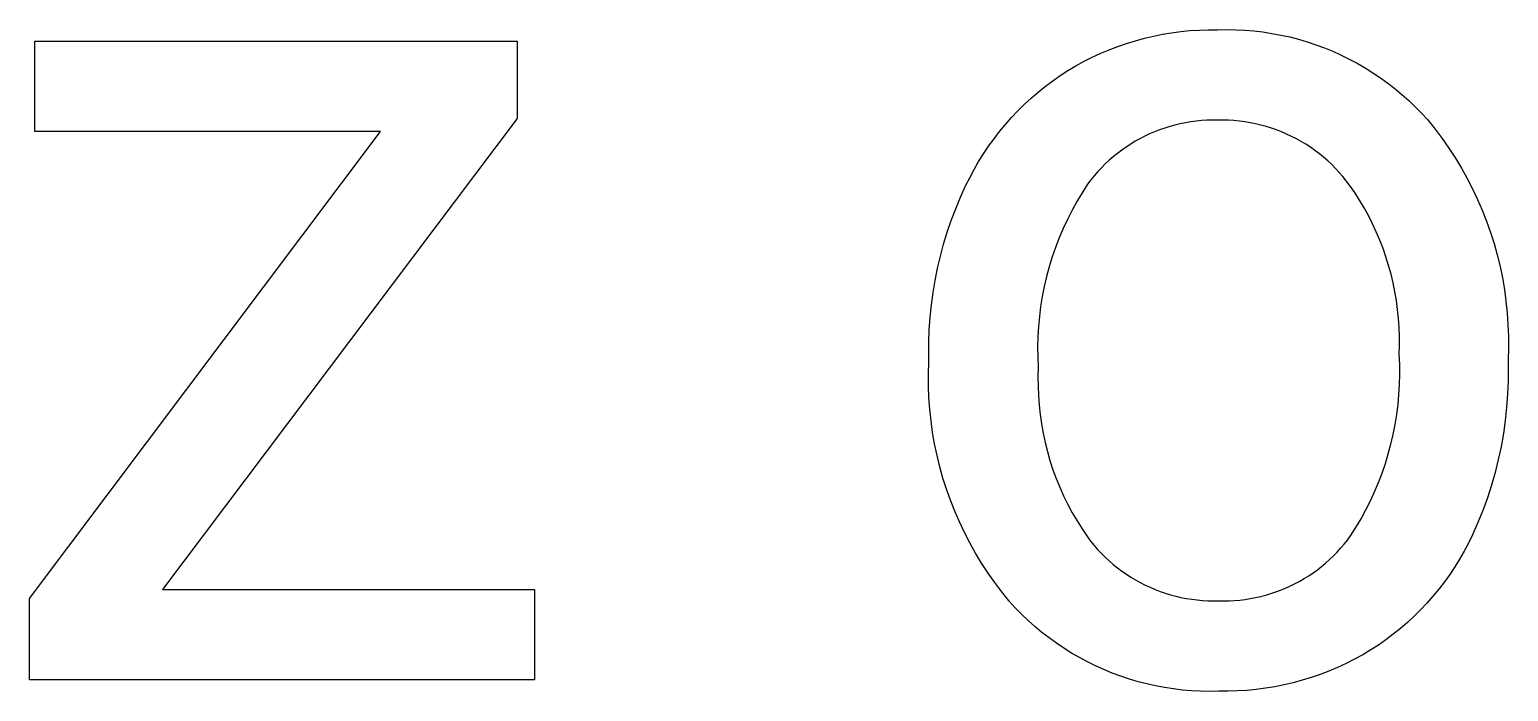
# Model space of a CAD drawing. Header units: millimetres. Extents: x 1434 to 4837, y 1889 to 4267.
# Drawn here: x 3973.1 to 4025.1, y 2036 to 2059.3 of the extents above; entities that cross this region are included whole.
import ezdxf

# ---------------------------------------------------------------- set-up
doc = ezdxf.new("R2010")
doc.units = ezdxf.units.MM
doc.header["$MEASUREMENT"] = 0
doc.layers.add('Domyślny', color=7, linetype='Continuous', true_color=0x000000)

msp = doc.modelspace()

# ---------------------------------------------------------------- linework, layer by layer
at = {"layer": 'Domyślny'}
for p, q in [((4012.931, 2059.117), (4013.252, 2059.171)), ((4013.252, 2059.171), (4013.574, 2059.214)), ((4013.574, 2059.214), (4013.898, 2059.246)), ((4013.898, 2059.246), (4014.223, 2059.267)), ((4014.223, 2059.267), (4014.548, 2059.278)), ((4014.548, 2059.278), (4014.873, 2059.278)), ((4014.873, 2059.278), (4015.192, 2059.284)), ((4015.192, 2059.284), (4015.512, 2059.279)), ((4015.512, 2059.279), (4015.831, 2059.263)), ((4015.831, 2059.263), (4016.15, 2059.237)), ((4016.15, 2059.237), (4016.468, 2059.199)), ((4016.468, 2059.199), (4016.784, 2059.151)), ((4016.784, 2059.151), (4017.098, 2059.092)), ((3973.266, 2055.698), (3973.266, 2058.88)), ((3973.266, 2058.88), (3990.227, 2058.88)), ((3990.227, 2058.88), (3990.227, 2056.155)), ((4011.06, 2058.575), (4011.364, 2058.691)), ((4011.364, 2058.691), (4011.671, 2058.797)), ((4011.671, 2058.797), (4011.982, 2058.893)), ((4011.982, 2058.893), (4012.296, 2058.978)), ((4012.296, 2058.978), (4012.613, 2059.053)), ((4012.613, 2059.053), (4012.931, 2059.117)), ((4017.098, 2059.092), (4017.41, 2059.023)), ((4017.41, 2059.023), (4017.72, 2058.943)), ((4017.72, 2058.943), (4018.026, 2058.853)), ((4018.026, 2058.853), (4018.33, 2058.752)), ((4018.33, 2058.752), (4018.63, 2058.641)), ((4018.63, 2058.641), (4018.926, 2058.52)), ((4009.889, 2058.011), (4010.175, 2058.167)), ((4010.175, 2058.167), (4010.465, 2058.313)), ((4010.465, 2058.313), (4010.761, 2058.449)), ((4010.761, 2058.449), (4011.06, 2058.575)), ((4018.926, 2058.52), (4019.217, 2058.389)), ((4019.217, 2058.389), (4019.504, 2058.248)), ((4019.504, 2058.248), (4019.786, 2058.097)), ((4009.073, 2057.484), (4009.338, 2057.67)), ((4009.338, 2057.67), (4009.609, 2057.847)), ((4009.609, 2057.847), (4009.889, 2058.011)), ((4019.786, 2058.097), (4020.063, 2057.938)), ((4020.063, 2057.938), (4020.334, 2057.768)), ((4020.334, 2057.768), (4020.6, 2057.59)), ((4020.6, 2057.59), (4020.859, 2057.403)), ((4008.317, 2056.875), (4008.562, 2057.086)), ((4008.562, 2057.086), (4008.814, 2057.289)), ((4008.814, 2057.289), (4009.073, 2057.484)), ((4020.859, 2057.403), (4021.111, 2057.207)), ((4021.111, 2057.207), (4021.357, 2057.002)), ((4007.849, 2056.428), (4008.079, 2056.655)), ((4008.079, 2056.655), (4008.317, 2056.875)), ((4021.357, 2057.002), (4021.596, 2056.79)), ((4021.596, 2056.79), (4021.827, 2056.569)), ((4021.827, 2056.569), (4022.051, 2056.341)), ((3990.227, 2056.155), (3977.753, 2039.588)), ((4007.412, 2055.95), (4007.626, 2056.193)), ((4007.626, 2056.193), (4007.849, 2056.428)), ((4013.93, 2056.037), (4013.743, 2056.006)), ((4014.117, 2056.062), (4013.93, 2056.037)), ((4014.306, 2056.08), (4014.117, 2056.062)), ((4014.494, 2056.092), (4014.306, 2056.08)), ((4014.684, 2056.097), (4014.494, 2056.092)), ((4014.873, 2056.096), (4014.684, 2056.097)), ((4015.065, 2056.097), (4014.873, 2056.096)), ((4015.257, 2056.093), (4015.065, 2056.097)), ((4015.449, 2056.081), (4015.257, 2056.093)), ((4015.64, 2056.063), (4015.449, 2056.081)), ((4015.831, 2056.039), (4015.64, 2056.063)), ((4016.021, 2056.008), (4015.831, 2056.039)), ((4022.051, 2056.341), (4022.267, 2056.105)), ((4022.267, 2056.105), (4022.527, 2055.783)), ((3973.079, 2039.271), (3985.429, 2055.698)), ((3985.429, 2055.698), (3973.266, 2055.698)), ((4007.008, 2055.445), (4007.205, 2055.701)), ((4007.205, 2055.701), (4007.412, 2055.95)), ((4012.311, 2055.532), (4012.143, 2055.446)), ((4012.482, 2055.613), (4012.311, 2055.532)), ((4012.656, 2055.687), (4012.482, 2055.613)), ((4012.832, 2055.756), (4012.656, 2055.687)), ((4013.011, 2055.819), (4012.832, 2055.756)), ((4013.191, 2055.875), (4013.011, 2055.819)), ((4013.374, 2055.925), (4013.191, 2055.875)), ((4013.558, 2055.969), (4013.374, 2055.925)), ((4013.743, 2056.006), (4013.558, 2055.969)), ((4016.209, 2055.97), (4016.021, 2056.008)), ((4016.396, 2055.926), (4016.209, 2055.97)), ((4016.582, 2055.875), (4016.396, 2055.926)), ((4016.765, 2055.818), (4016.582, 2055.875)), ((4016.947, 2055.755), (4016.765, 2055.818)), ((4017.126, 2055.685), (4016.947, 2055.755)), ((4017.302, 2055.61), (4017.126, 2055.685)), ((4017.476, 2055.528), (4017.302, 2055.61)), ((4017.647, 2055.44), (4017.476, 2055.528)), ((4022.527, 2055.783), (4022.776, 2055.452)), ((4006.638, 2054.913), (4006.818, 2055.182)), ((4006.818, 2055.182), (4007.008, 2055.445)), ((4011.502, 2055.044), (4011.351, 2054.93)), ((4011.657, 2055.152), (4011.502, 2055.044)), ((4011.815, 2055.256), (4011.657, 2055.152)), ((4011.977, 2055.353), (4011.815, 2055.256)), ((4012.143, 2055.446), (4011.977, 2055.353)), ((4017.815, 2055.347), (4017.647, 2055.44)), ((4017.98, 2055.248), (4017.815, 2055.347)), ((4018.141, 2055.143), (4017.98, 2055.248)), ((4018.298, 2055.032), (4018.141, 2055.143)), ((4018.452, 2054.916), (4018.298, 2055.032)), ((4022.776, 2055.452), (4023.013, 2055.112)), ((4023.013, 2055.112), (4023.239, 2054.765)), ((4006.305, 2054.358), (4006.467, 2054.638)), ((4006.467, 2054.638), (4006.638, 2054.913)), ((4010.923, 2054.557), (4010.789, 2054.424)), ((4011.061, 2054.686), (4010.923, 2054.557)), ((4011.204, 2054.81), (4011.061, 2054.686)), ((4011.351, 2054.93), (4011.204, 2054.81)), ((4018.601, 2054.795), (4018.452, 2054.916)), ((4018.746, 2054.669), (4018.601, 2054.795)), ((4018.886, 2054.538), (4018.746, 2054.669)), ((4019.022, 2054.402), (4018.886, 2054.538)), ((4023.239, 2054.765), (4023.453, 2054.411)), ((4006.01, 2053.782), (4006.153, 2054.072)), ((4006.153, 2054.072), (4006.305, 2054.358)), ((4010.416, 2053.996), (4010.302, 2053.846)), ((4010.535, 2054.143), (4010.416, 2053.996)), ((4010.66, 2054.286), (4010.535, 2054.143)), ((4010.789, 2054.424), (4010.66, 2054.286)), ((4019.154, 2054.262), (4019.022, 2054.402)), ((4019.28, 2054.117), (4019.154, 2054.262)), ((4019.401, 2053.968), (4019.28, 2054.117)), ((4019.517, 2053.815), (4019.401, 2053.968)), ((4023.453, 2054.411), (4023.655, 2054.049)), ((4023.655, 2054.049), (4023.844, 2053.681)), ((4005.828, 2053.384), (4006.01, 2053.782)), ((4010.107, 2053.546), (4009.924, 2053.239)), ((4010.302, 2053.846), (4010.107, 2053.546)), ((4019.696, 2053.554), (4019.517, 2053.815)), ((4019.866, 2053.287), (4019.696, 2053.554)), ((4023.844, 2053.681), (4024.021, 2053.307)), ((4005.504, 2052.572), (4005.66, 2052.981)), ((4005.66, 2052.981), (4005.828, 2053.384)), ((4009.751, 2052.926), (4009.589, 2052.608)), ((4009.924, 2053.239), (4009.751, 2052.926)), ((4020.027, 2053.016), (4019.866, 2053.287)), ((4020.178, 2052.738), (4020.027, 2053.016)), ((4024.021, 2053.307), (4024.185, 2052.927)), ((4024.185, 2052.927), (4024.336, 2052.541)), ((4005.363, 2052.158), (4005.504, 2052.572)), ((4009.589, 2052.608), (4009.438, 2052.284)), ((4020.321, 2052.456), (4020.178, 2052.738)), ((4020.454, 2052.17), (4020.321, 2052.456)), ((4024.336, 2052.541), (4024.474, 2052.151)), ((4005.235, 2051.739), (4005.363, 2052.158)), ((4009.298, 2051.955), (4009.17, 2051.621)), ((4009.438, 2052.284), (4009.298, 2051.955)), ((4020.578, 2051.879), (4020.454, 2052.17)), ((4020.692, 2051.584), (4020.578, 2051.879)), ((4024.474, 2052.151), (4024.599, 2051.756)), ((4005.12, 2051.317), (4005.235, 2051.739)), ((4009.17, 2051.621), (4009.053, 2051.284)), ((4020.796, 2051.286), (4020.692, 2051.584)), ((4024.599, 2051.756), (4024.71, 2051.357)), ((4024.71, 2051.357), (4024.808, 2050.955)), ((4004.934, 2050.463), (4005.02, 2050.891)), ((4005.02, 2050.891), (4005.12, 2051.317)), ((4008.948, 2050.942), (4008.855, 2050.597)), ((4009.053, 2051.284), (4008.948, 2050.942)), ((4020.89, 2050.984), (4020.796, 2051.286)), ((4020.974, 2050.679), (4020.89, 2050.984)), ((4024.808, 2050.955), (4024.892, 2050.549)), ((4004.862, 2050.031), (4004.934, 2050.463)), ((4008.855, 2050.597), (4008.774, 2050.249)), ((4021.047, 2050.372), (4020.974, 2050.679)), ((4021.111, 2050.062), (4021.047, 2050.372)), ((4024.892, 2050.549), (4024.962, 2050.141)), ((4004.805, 2049.598), (4004.862, 2050.031)), ((4008.705, 2049.898), (4008.648, 2049.546)), ((4008.774, 2050.249), (4008.705, 2049.898)), ((4021.164, 2049.751), (4021.111, 2050.062)), ((4024.962, 2050.141), (4025.018, 2049.731)), ((4004.761, 2049.162), (4004.805, 2049.598)), ((4008.648, 2049.546), (4008.604, 2049.191)), ((4021.207, 2049.438), (4021.164, 2049.751)), ((4021.24, 2049.123), (4021.207, 2049.438)), ((4025.018, 2049.731), (4025.061, 2049.319)), ((4025.061, 2049.319), (4025.089, 2048.906)), ((4004.732, 2048.726), (4004.761, 2049.162)), ((4008.571, 2048.835), (4008.551, 2048.478)), ((4008.604, 2049.191), (4008.571, 2048.835)), ((4021.262, 2048.808), (4021.24, 2049.123)), ((4021.273, 2048.492), (4021.262, 2048.808)), ((4025.089, 2048.906), (4025.104, 2048.493)), ((4004.717, 2047.851), (4004.718, 2048.289)), ((4004.718, 2048.289), (4004.732, 2048.726)), ((4008.551, 2048.478), (4008.543, 2048.121)), ((4021.274, 2048.176), (4021.273, 2048.492)), ((4025.104, 2048.493), (4025.104, 2048.079)), ((4004.717, 2047.581), (4004.717, 2047.851)), ((4008.543, 2048.121), (4008.548, 2047.764)), ((4008.548, 2047.764), (4008.564, 2047.407)), ((4021.265, 2047.861), (4021.274, 2048.176)), ((4021.28, 2047.507), (4021.265, 2047.861)), ((4025.104, 2048.079), (4025.09, 2047.665)), ((4004.704, 2047.169), (4004.717, 2047.581)), ((4008.564, 2047.407), (4008.554, 2047.074)), ((4021.284, 2047.152), (4021.28, 2047.507)), ((4025.09, 2047.665), (4025.09, 2047.394)), ((4025.09, 2047.394), (4025.09, 2046.928)), ((4004.705, 2046.757), (4004.704, 2047.169)), ((4004.72, 2046.345), (4004.705, 2046.757)), ((4008.554, 2047.074), (4008.555, 2046.741)), ((4008.555, 2046.741), (4008.567, 2046.408)), ((4021.254, 2046.444), (4021.275, 2046.798)), ((4021.275, 2046.798), (4021.284, 2047.152)), ((4025.09, 2046.928), (4025.073, 2046.462)), ((4004.749, 2045.933), (4004.72, 2046.345)), ((4008.567, 2046.408), (4008.591, 2046.076)), ((4021.221, 2046.092), (4021.254, 2046.444)), ((4025.073, 2046.462), (4025.041, 2045.996)), ((4004.792, 2045.523), (4004.749, 2045.933)), ((4008.591, 2046.076), (4008.627, 2045.745)), ((4008.627, 2045.745), (4008.674, 2045.416)), ((4021.12, 2045.39), (4021.176, 2045.74)), ((4021.176, 2045.74), (4021.221, 2046.092)), ((4025.041, 2045.996), (4024.992, 2045.533)), ((4004.849, 2045.115), (4004.792, 2045.523)), ((4004.919, 2044.709), (4004.849, 2045.115)), ((4008.674, 2045.416), (4008.733, 2045.088)), ((4021.051, 2045.043), (4021.12, 2045.39)), ((4024.992, 2045.533), (4024.927, 2045.071)), ((4005.003, 2044.305), (4004.919, 2044.709)), ((4008.733, 2045.088), (4008.803, 2044.762)), ((4008.803, 2044.762), (4008.884, 2044.44)), ((4020.879, 2044.356), (4020.971, 2044.698)), ((4020.971, 2044.698), (4021.051, 2045.043)), ((4024.845, 2044.611), (4024.748, 2044.155)), ((4024.927, 2045.071), (4024.845, 2044.611)), ((4005.101, 2043.905), (4005.003, 2044.305)), ((4008.884, 2044.44), (4008.976, 2044.12)), ((4008.976, 2044.12), (4009.08, 2043.803)), ((4020.775, 2044.017), (4020.879, 2044.356)), ((4024.748, 2044.155), (4024.636, 2043.703)), ((4005.212, 2043.508), (4005.101, 2043.905)), ((4009.08, 2043.803), (4009.195, 2043.491)), ((4020.534, 2043.351), (4020.661, 2043.682)), ((4020.661, 2043.682), (4020.775, 2044.017)), ((4024.636, 2043.703), (4024.507, 2043.254)), ((4005.337, 2043.115), (4005.212, 2043.508)), ((4005.475, 2042.726), (4005.337, 2043.115)), ((4009.195, 2043.491), (4009.32, 2043.182)), ((4009.32, 2043.182), (4009.456, 2042.878)), ((4020.248, 2042.702), (4020.397, 2043.024)), ((4020.397, 2043.024), (4020.534, 2043.351)), ((4024.507, 2043.254), (4024.363, 2042.811)), ((4005.626, 2042.343), (4005.475, 2042.726)), ((4009.456, 2042.878), (4009.603, 2042.58)), ((4009.603, 2042.58), (4009.76, 2042.286)), ((4020.089, 2042.386), (4020.248, 2042.702)), ((4024.363, 2042.811), (4024.204, 2042.372)), ((4005.79, 2041.964), (4005.626, 2042.343)), ((4009.76, 2042.286), (4009.927, 2041.998)), ((4009.927, 2041.998), (4010.104, 2041.716)), ((4019.739, 2041.77), (4019.919, 2042.075)), ((4019.919, 2042.075), (4020.089, 2042.386)), ((4024.204, 2042.372), (4024.029, 2041.94)), ((4005.967, 2041.592), (4005.79, 2041.964)), ((4006.156, 2041.226), (4005.967, 2041.592)), ((4010.104, 2041.716), (4010.291, 2041.44)), ((4019.437, 2041.323), (4019.548, 2041.471)), ((4019.548, 2041.471), (4019.739, 2041.77)), ((4023.84, 2041.513), (4023.699, 2041.223)), ((4024.029, 2041.94), (4023.84, 2041.513)), ((4006.357, 2040.866), (4006.156, 2041.226)), ((4010.291, 2041.44), (4010.406, 2041.288)), ((4010.406, 2041.288), (4010.527, 2041.141)), ((4010.527, 2041.141), (4010.653, 2040.997)), ((4010.653, 2040.997), (4010.784, 2040.858)), ((4019.075, 2040.901), (4019.201, 2041.037)), ((4019.201, 2041.037), (4019.321, 2041.178)), ((4019.321, 2041.178), (4019.437, 2041.323)), ((4023.548, 2040.938), (4023.388, 2040.658)), ((4023.699, 2041.223), (4023.548, 2040.938)), ((4006.571, 2040.513), (4006.357, 2040.866)), ((4006.796, 2040.168), (4006.571, 2040.513)), ((4010.784, 2040.858), (4010.92, 2040.724)), ((4010.92, 2040.724), (4011.06, 2040.594)), ((4011.06, 2040.594), (4011.205, 2040.469)), ((4011.205, 2040.469), (4011.353, 2040.35)), ((4018.53, 2040.399), (4018.672, 2040.517)), ((4018.672, 2040.517), (4018.811, 2040.641)), ((4018.811, 2040.641), (4018.945, 2040.768)), ((4018.945, 2040.768), (4019.075, 2040.901)), ((4023.388, 2040.658), (4023.219, 2040.384)), ((4007.033, 2039.831), (4006.796, 2040.168)), ((4011.353, 2040.35), (4011.506, 2040.235)), ((4011.506, 2040.235), (4011.663, 2040.126)), ((4011.663, 2040.126), (4011.823, 2040.022)), ((4011.823, 2040.022), (4011.987, 2039.924)), ((4011.987, 2039.924), (4012.154, 2039.832)), ((4017.761, 2039.882), (4017.922, 2039.975)), ((4017.922, 2039.975), (4018.079, 2040.073)), ((4018.079, 2040.073), (4018.233, 2040.177)), ((4018.233, 2040.177), (4018.383, 2040.285)), ((4018.383, 2040.285), (4018.53, 2040.399)), ((4023.04, 2040.115), (4022.852, 2039.853)), ((4023.219, 2040.384), (4023.04, 2040.115)), ((3977.753, 2039.588), (3990.845, 2039.588)), ((3990.845, 2039.588), (3990.845, 2036.406)), ((4007.281, 2039.502), (4007.033, 2039.831)), ((4007.541, 2039.181), (4007.281, 2039.502)), ((4012.154, 2039.832), (4012.325, 2039.746)), ((4012.325, 2039.746), (4012.498, 2039.665)), ((4012.498, 2039.665), (4012.673, 2039.59)), ((4012.673, 2039.59), (4012.852, 2039.522)), ((4012.852, 2039.522), (4013.032, 2039.46)), ((4013.032, 2039.46), (4013.215, 2039.404)), ((4013.215, 2039.404), (4013.399, 2039.354)), ((4016.384, 2039.343), (4016.564, 2039.39)), ((4016.564, 2039.39), (4016.741, 2039.443)), ((4016.741, 2039.443), (4016.917, 2039.501)), ((4016.917, 2039.501), (4017.091, 2039.566)), ((4017.091, 2039.566), (4017.263, 2039.636)), ((4017.263, 2039.636), (4017.432, 2039.713)), ((4017.432, 2039.713), (4017.598, 2039.795)), ((4017.598, 2039.795), (4017.761, 2039.882)), ((4022.655, 2039.597), (4022.45, 2039.349)), ((4022.852, 2039.853), (4022.655, 2039.597)), ((3973.079, 2036.406), (3973.079, 2039.271)), ((4007.756, 2038.946), (4007.541, 2039.181)), ((4007.979, 2038.718), (4007.756, 2038.946)), ((4013.399, 2039.354), (4013.585, 2039.311)), ((4013.585, 2039.311), (4013.773, 2039.274)), ((4013.773, 2039.274), (4013.961, 2039.244)), ((4013.961, 2039.244), (4014.151, 2039.22)), ((4014.151, 2039.22), (4014.341, 2039.203)), ((4014.341, 2039.203), (4014.531, 2039.192)), ((4014.531, 2039.192), (4014.722, 2039.188)), ((4014.722, 2039.188), (4014.913, 2039.19)), ((4014.913, 2039.19), (4015.099, 2039.188)), ((4015.099, 2039.188), (4015.284, 2039.191)), ((4015.284, 2039.191), (4015.469, 2039.201)), ((4015.469, 2039.201), (4015.654, 2039.217)), ((4015.654, 2039.217), (4015.838, 2039.239)), ((4015.838, 2039.239), (4016.021, 2039.268)), ((4016.021, 2039.268), (4016.203, 2039.302)), ((4016.203, 2039.302), (4016.384, 2039.343)), ((4022.015, 2038.872), (4021.786, 2038.646)), ((4022.237, 2039.107), (4022.015, 2038.872)), ((4022.45, 2039.349), (4022.237, 2039.107)), ((4008.209, 2038.497), (4007.979, 2038.718)), ((4008.447, 2038.285), (4008.209, 2038.497)), ((4021.549, 2038.427), (4021.305, 2038.216)), ((4021.786, 2038.646), (4021.549, 2038.427)), ((4008.692, 2038.081), (4008.447, 2038.285)), ((4008.944, 2037.885), (4008.692, 2038.081)), ((4009.202, 2037.698), (4008.944, 2037.885)), ((4020.796, 2037.82), (4020.532, 2037.635)), ((4021.054, 2038.014), (4020.796, 2037.82)), ((4021.305, 2038.216), (4021.054, 2038.014)), ((4009.467, 2037.52), (4009.202, 2037.698)), ((4009.737, 2037.351), (4009.467, 2037.52)), ((4010.013, 2037.191), (4009.737, 2037.351)), ((4019.977, 2037.292), (4019.686, 2037.134)), ((4020.261, 2037.46), (4019.977, 2037.292)), ((4020.532, 2037.635), (4020.261, 2037.46)), ((4010.294, 2037.04), (4010.013, 2037.191)), ((4010.58, 2036.899), (4010.294, 2037.04)), ((4010.871, 2036.768), (4010.58, 2036.899)), ((4019.091, 2036.847), (4018.787, 2036.719)), ((4019.391, 2036.986), (4019.091, 2036.847)), ((4019.686, 2037.134), (4019.391, 2036.986)), ((3990.845, 2036.406), (3973.079, 2036.406)), ((4011.166, 2036.647), (4010.871, 2036.768)), ((4011.465, 2036.536), (4011.166, 2036.647)), ((4011.768, 2036.436), (4011.465, 2036.536)), ((4012.074, 2036.345), (4011.768, 2036.436)), ((4012.382, 2036.265), (4012.074, 2036.345)), ((4012.694, 2036.195), (4012.382, 2036.265)), ((4017.531, 2036.31), (4017.21, 2036.234)), ((4017.85, 2036.397), (4017.531, 2036.31)), ((4018.166, 2036.494), (4017.85, 2036.397)), ((4018.478, 2036.601), (4018.166, 2036.494)), ((4018.787, 2036.719), (4018.478, 2036.601)), ((4013.007, 2036.136), (4012.694, 2036.195)), ((4013.322, 2036.088), (4013.007, 2036.136)), ((4013.639, 2036.051), (4013.322, 2036.088)), ((4013.957, 2036.024), (4013.639, 2036.051)), ((4014.275, 2036.008), (4013.957, 2036.024)), ((4014.594, 2036.003), (4014.275, 2036.008)), ((4014.913, 2036.008), (4014.594, 2036.003)), ((4015.244, 2036.008), (4014.913, 2036.008)), ((4015.574, 2036.018), (4015.244, 2036.008)), ((4015.903, 2036.039), (4015.574, 2036.018)), ((4016.232, 2036.072), (4015.903, 2036.039)), ((4016.56, 2036.115), (4016.232, 2036.072)), ((4016.886, 2036.169), (4016.56, 2036.115)), ((4017.21, 2036.234), (4016.886, 2036.169))]:
    msp.add_line(p, q, dxfattribs=at)

doc.saveas('drawing.dxf')
